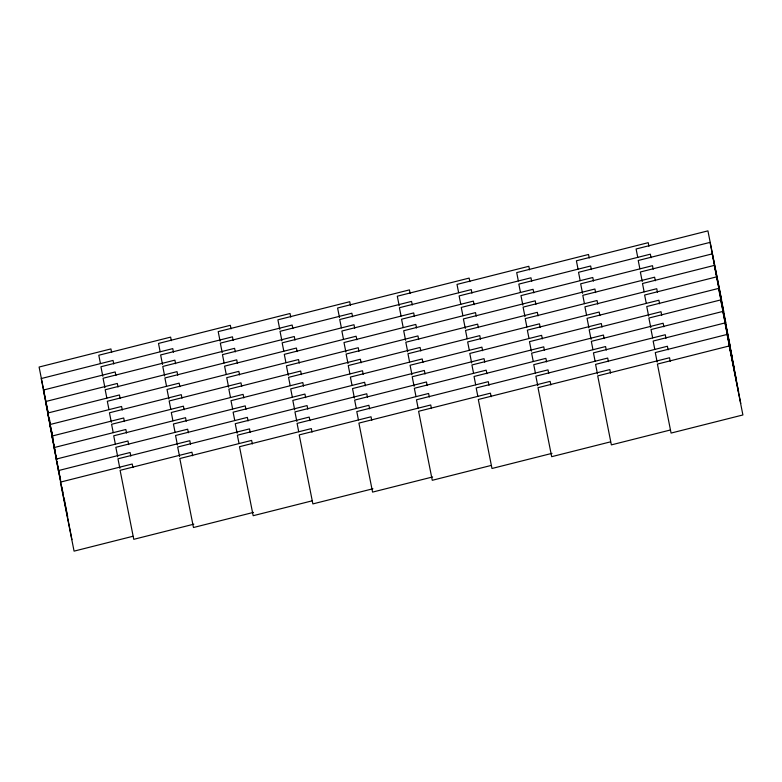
<?xml version="1.0" encoding="UTF-8"?>
<svg xmlns="http://www.w3.org/2000/svg" width="782" height="782" viewBox="0 0 782 782"><rect width="100%" height="100%" fill="white"/><g stroke="black" fill="none" stroke-linecap="round" stroke-linejoin="round"><path stroke-width="1.17" d="M716.449 276.906L644.622 295.019L646.274 303.348M58.279 470.617L130.105 452.504L130.809 456.072M132.95 536.276L74.075 551.134L60.41 482.123L132.236 464.009L132.94 467.577M193.828 524.175L133.771 539.326L120.105 470.324L191.942 452.201L192.646 455.779M253.524 512.376L193.477 527.518L179.811 458.516L251.638 440.403L252.342 443.971M312.047 500.861L253.173 515.709L239.507 446.708L311.334 428.595L312.047 432.163M372.926 488.76L312.868 503.911L299.213 434.909L371.039 416.786L371.743 420.354M432.622 476.952L372.574 492.103L358.909 423.101L430.735 404.978L431.449 408.556M491.145 465.446L432.27 480.295L418.605 411.293L490.441 393.18L491.145 396.748M552.024 453.345L491.976 468.486L478.31 399.485L550.137 381.372L550.841 384.94M610.547 441.84L551.672 456.688L538.006 387.686L609.833 369.563L610.547 373.131M670.252 430.032L611.368 444.88L597.712 375.878L669.539 357.755L670.242 361.333M721.591 299.877L707.925 230.866L636.098 248.989L637.75 257.317M723.721 311.383L710.056 242.381L638.229 260.494L639.881 268.822M725.852 322.888L712.187 253.886L640.36 271.999L642.247 281.52M730.114 345.908L714.318 265.391L642.491 283.514L644.143 291.842M732.245 357.413L718.58 288.411L646.753 306.524L648.64 316.045M734.376 368.928L720.711 299.917L648.884 318.039L650.771 327.55M736.507 380.433L722.842 311.432L651.015 329.545L652.667 337.873M738.638 391.938L724.973 322.937L653.146 341.05L654.798 349.378M740.769 403.453L727.104 334.442L655.277 352.565L657.163 362.076M648.933 246.242L648.229 242.674L576.402 260.797L578.045 269.116M651.064 257.757L650.36 254.179L578.533 272.302L580.176 280.63M653.195 269.262L652.491 265.694L580.664 283.807L582.541 293.328M655.326 280.767L654.622 277.199L582.795 295.322L584.437 303.641M657.457 292.282L656.753 288.705L584.926 306.827L586.568 315.156M659.588 303.787L658.884 300.22L587.057 318.333L588.934 327.853M661.719 315.293L661.015 311.725L589.188 329.848L591.065 339.359M663.85 326.808L663.146 323.23L591.319 341.353L592.961 349.681M665.981 338.313L665.277 334.745L593.45 352.858L595.092 361.186M668.111 349.818L667.408 346.25L595.581 364.373L597.458 373.884M589.237 258.05L588.523 254.482L516.697 272.595L518.349 280.924M591.368 269.555L590.654 265.988L518.828 284.11L520.48 292.439M593.499 281.07L592.785 277.502L520.959 295.616L522.845 305.136M595.63 292.576L594.916 289.008L523.09 307.121L524.976 316.642M597.761 304.081L597.047 300.513L525.221 318.636L526.873 326.964M599.892 315.596L599.178 312.028L527.351 330.141L529.003 338.469M602.023 327.101L601.309 323.533L529.482 341.646L531.369 351.167M604.154 338.606L603.44 335.038L531.613 353.161L533.265 361.489M606.285 350.121L605.571 346.553L533.744 364.666L535.396 372.994M608.416 361.626L607.702 358.058L535.875 376.171L537.762 385.692M529.531 269.858L528.827 266.291L457.001 284.404L458.653 292.732M531.662 281.364L530.958 277.796L459.132 295.909L460.784 304.237M533.793 292.869L533.089 289.301L461.263 307.424L462.915 315.752M535.924 304.384L535.22 300.816L463.394 318.929L465.28 328.45M538.055 315.889L537.351 312.321L465.525 330.434L467.177 338.762M540.186 327.394L539.482 323.826L467.656 341.949L469.308 350.277M542.317 338.909L541.613 335.341L469.787 353.454L471.673 362.975M544.448 350.414L543.744 346.846L471.917 364.959L473.569 373.288M546.579 361.919L545.875 358.352L474.048 376.474L475.7 384.803M548.71 373.434L548.006 369.866L476.179 387.98L477.831 396.308M469.835 281.657L469.132 278.089L397.295 296.212L399.182 305.723M471.966 293.172L471.263 289.604L399.426 307.717L401.078 316.045M474.097 304.677L473.393 301.109L401.557 319.222L403.209 327.55M476.228 316.192L475.524 312.614L403.688 330.737L405.575 340.248M478.359 327.697L477.655 324.129L405.819 342.242L407.705 351.763M480.49 339.202L479.786 335.634L407.95 353.747L409.602 362.076M482.621 350.717L481.917 347.14L410.081 365.262L411.967 374.774M484.752 362.222L484.048 358.655L412.212 376.768L414.098 386.288M486.883 373.728L486.179 370.16L414.343 388.273L415.995 396.601M489.014 385.243L488.31 381.665L416.474 399.788L418.126 408.116M410.139 293.465L409.426 289.897L337.599 308.01L339.486 317.531M412.27 304.98L411.557 301.402L339.73 319.525L341.382 327.853M414.401 316.485L413.688 312.917L341.861 331.03L343.513 339.359M416.532 327.99L415.819 324.422L343.992 342.536L345.879 352.056M418.663 339.505L417.95 335.928L346.123 354.05L348.01 363.562M420.794 351.01L420.081 347.443L348.254 365.556L349.906 373.884M422.925 362.516L422.212 358.948L350.385 377.061L352.037 385.389M425.056 374.031L424.343 370.453L352.516 388.576L354.402 398.087M427.187 385.536L426.473 381.968L354.647 400.081L356.299 408.409M429.318 397.041L428.604 393.473L356.778 411.586L358.43 419.914M350.434 305.273L349.73 301.705L277.903 319.818L279.78 329.339M352.565 316.778L351.861 313.211L280.034 331.333L281.911 340.844M354.696 328.293L353.992 324.726L282.165 342.839L283.807 351.167M356.827 339.799L356.123 336.231L284.296 354.344L285.938 362.672M358.958 351.304L358.254 347.736L286.427 365.859L288.304 375.37M361.089 362.819L360.385 359.251L288.558 377.364L290.2 385.692M363.219 374.324L362.516 370.756L290.689 388.869L292.331 397.197M365.35 385.829L364.647 382.261L292.82 400.384L294.697 409.895M367.481 397.344L366.778 393.776L294.951 411.889L296.828 421.41M369.612 408.849L368.909 405.281L297.082 423.394L298.724 431.723M290.738 317.081L290.024 313.514L218.198 331.627L220.084 341.148M292.869 328.587L292.155 325.019L220.329 343.132L222.215 352.653M295 340.092L294.286 336.524L222.459 354.647L224.111 362.975M297.131 351.607L296.417 348.039L224.59 366.152L226.242 374.48M299.262 363.112L298.548 359.544L226.721 377.657L228.608 387.178M301.393 374.617L300.679 371.049L228.852 389.172L230.504 397.5M303.524 386.132L302.81 382.564L230.983 400.677L232.635 409.006M305.654 397.637L304.941 394.069L233.114 412.182L234.766 420.511M307.785 409.142L307.072 405.575L235.245 423.697L237.132 433.208M309.916 420.657L309.203 417.089L237.376 435.203L239.028 443.531M231.032 328.88L230.328 325.312L158.502 343.435L160.154 351.763M233.163 340.395L232.459 336.827L160.633 354.94L162.519 364.461M235.294 351.9L234.59 348.332L162.764 366.445L164.65 375.966M237.425 363.405L236.721 359.837L164.894 377.96L166.546 386.288M239.556 374.92L238.852 371.352L167.025 389.465L168.912 398.986M241.687 386.425L240.983 382.857L169.156 400.971L170.808 409.299M243.818 397.93L243.114 394.363L171.287 412.485L172.939 420.814M245.949 409.445L245.245 405.878L173.418 423.991L175.07 432.319M248.08 420.951L247.376 417.383L175.549 435.496L177.436 445.017M250.211 432.456L249.507 428.888L177.68 447.011L179.567 456.522M171.336 340.688L170.632 337.12L98.796 355.233L100.448 363.562M173.467 352.203L172.763 348.625L100.927 366.748L102.813 376.259M175.598 363.708L174.894 360.14L103.058 378.253L104.944 387.774M177.729 375.213L177.025 371.646L105.189 389.759L106.841 398.087M179.86 386.728L179.156 383.151L107.32 401.274L108.972 409.602M181.991 398.233L181.287 394.666L109.451 412.779L111.337 422.3M184.122 409.739L183.418 406.171L111.582 424.284L113.234 432.612M186.253 421.254L185.549 417.676L113.713 435.799L115.365 444.127M188.384 432.759L187.68 429.191L115.844 447.304L117.73 456.825M190.515 444.264L189.811 440.696L117.974 458.809L119.861 468.33M111.631 352.496L110.927 348.928L39.1 367.041L45.698 400.355M113.761 364.001L113.058 360.434L41.231 378.547L48.064 413.052M115.892 375.516L115.189 371.939L43.362 390.062L51.133 429.318M118.023 387.022L117.32 383.454L45.493 401.567L53.499 442.016M120.154 398.527L119.451 394.959L47.624 413.072L55.16 451.146M122.285 410.042L121.581 406.464L49.755 424.587L56.587 459.083M124.416 421.547L123.712 417.979L51.886 436.092L56.597 459.884M126.547 433.052L125.843 429.484L54.017 447.597L60.615 480.91M128.678 444.567L127.974 440.989L56.148 459.112L71.944 539.619M46.167 402.73L48.054 412.251M49.227 418.204L49.696 420.579M49.237 419.005L50.419 424.949M51.592 430.902L52.071 433.277M51.602 431.703L52.785 437.646M53.978 444.401L54.447 446.776M56.343 457.099L56.812 459.474M57.057 461.468L57.526 463.843M57.066 462.27L58.953 471.781M59.422 474.166L60.605 480.109M64.134 497.958L64.603 500.333M61.788 486.863L62.971 492.807M64.144 498.76L66.03 508.28M66.499 510.656L67.682 516.609M729.235 345.957L657.408 364.07L671.073 433.072L742.9 414.959L729.235 345.957"/></g></svg>
